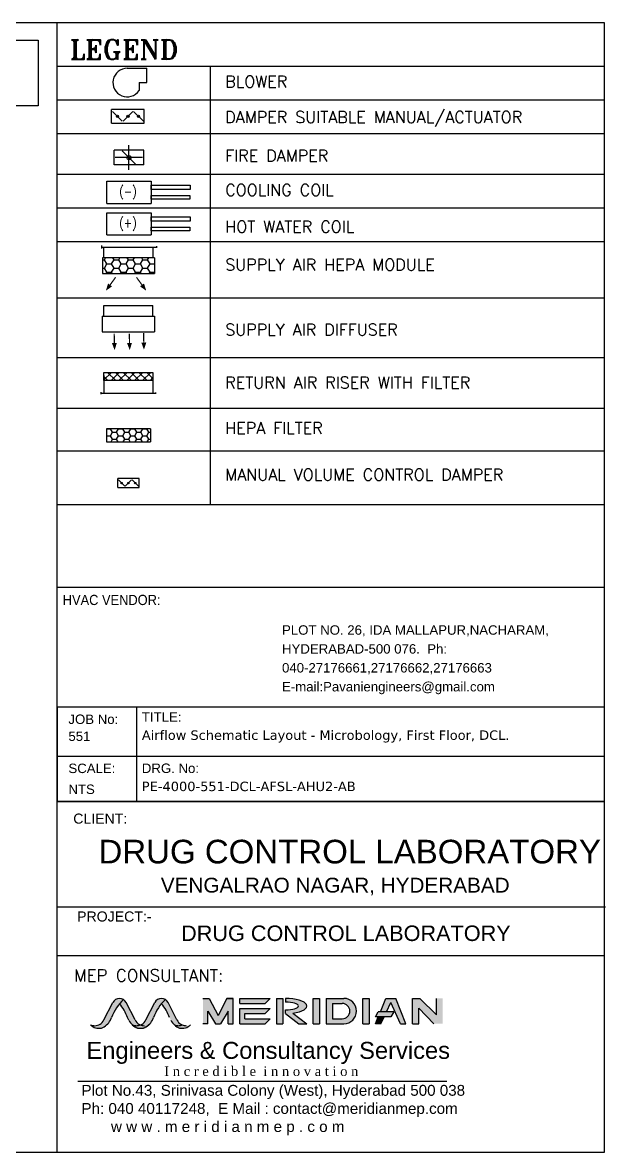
# Model space of a CAD drawing. Header units: inches. Extents: x 571878 to 593737, y 7688 to 75400.
# Drawn here: x 586295 to 593737, y 44544 to 58972 of the extents above; entities that cross this region are included whole.
import ezdxf
from ezdxf.enums import TextEntityAlignment as Align

# ---------------------------------------------------------------- set-up
doc = ezdxf.new("R2010")
doc.units = ezdxf.units.IN
doc.header["$MEASUREMENT"] = 0
doc.linetypes.add('Hidden 2mm', pattern=[3, 2, -0.9999999999999999])
for name, color, linetype in [('5u filter', 7, 'Continuous'), ('A-TEXT', 6, 'Continuous'), ('AHU-N Ducting', 30, 'Continuous'), ('AHU_DIM', 3, 'Continuous'), ('Knexir sheet', 30, 'Continuous'), ('TEXT', 2, 'Continuous'), ('TITLE BLOCK', 7, 'Continuous'), ('TITLE BOX', 4, 'Continuous')]:
    doc.layers.add(name, color=color, linetype=linetype)
doc.layers.add('FURNITURE WALL', color=8, linetype='Continuous', lineweight=5)
doc.styles.add('ARIAL', font='arial.ttf')
doc.styles.add('B', font='arial.ttf')
doc.styles.add('ETNA-A1$0$HELVETICA', font='arial.ttf')
doc.styles.add('ROMANC', font='romanc__.ttf')
doc.styles.add('ROMANS', font='romans.shx')
doc.styles.add('STYLE1', font='romant.shx')
doc.styles.add('WATSON', font='swissbo.ttf')

# ---------------------------------------------------------------- blocks, each defined once
blk = doc.blocks.new('A$C1025324F')
at = {"layer": 'TEXT', "color": 5}
for p, q in [((144.8467767398106, 288.8867226745497), (341.507638469644, 288.8867226745497)), ((341.507638469644, 143.6345461800301), (341.507638469644, 288.8867226745497)), ((264.8376970599638, 143.6345461800301), (341.507638469644, 143.6345461800301)), ((264.8376970599638, 143.6345461800301), (264.8376970599638, 61.77873504157469))]:
    blk.add_line(p, q, dxfattribs=at)
blk.add_arc((144.8467767398106, 143.6345461800301), 145.252176494573, 90, 325.6988415807567, dxfattribs=at)
blk = doc.blocks.new('FIRE DAMPER')
at = {"layer": 'TEXT', "color": 5}
for p, q in [((0, 53.39901452484264), (53.01616286448552, 53.39901452484264)), ((0, -53.399014524839), (0, 53.39901452484264)), ((26.50808143233735, -49.15200000000004), (26.50808143233735, 49.15200000000186)), ((53.01616286448552, -53.399014524839), (53.01616286448552, 53.39901452484264)), ((-17.24185037784627, 0), (70.93731105231562, 0)), ((51.08408143233829, 24.57600000000093), (1.932081432336417, -24.57599999999911)), ((0, -53.399014524839), (53.01616286448552, -53.399014524839))]:
    blk.add_line(p, q, dxfattribs=at)
blk.add_circle((26.50808143233735, 0), 7.198349625615172, dxfattribs=at)
blk = doc.blocks.new('MECS')
at = {"layer": 'AHU-N Ducting'}
for color, points in [(160, [(0.345462358091595, 0.913947654592107, -0.2553419212210911), (0.3469299695275367, 0.9180221909848569, -0.04684726477482096), (0.3558514709097834, 0.9396534548004638, -0.02665404777678198), (0.3709425379042841, 0.9684412151511879, -0.06718534236502045), (0.3986910465664553, 1.007720966242687, -0.0276410954223626), (0.4216461505328652, 1.03240116430959), (0.4251125271081264, 1.036128041808524, 0.1721363590096808), (0.3922114392929643, 1.043173327165846, 0.2473140975326021), (0.3536564142021916, 1.01594545678563), (0.2935211185886146, 0.8974699490096327, -0.01800133279279448), (0.2910557112518291, 0.8930174402103148, -0.031918261243899), (0.2859229091504858, 0.8856027206850285, -0.1070633264032058), (0.2754897990861309, 0.8749494805218774, -0.06872213656596454), (0.2590280355676668, 0.8647893688902286, -0.1100815216467812), (0.2440010256407277, 0.8600728792949894, -0.04816773781381346), (0.2304726332874907, 0.8587665844081585, -0.2553419212174624), (0.230326516268633, 0.8587664334278315, -0.1055217205861292), (0.2156404178539333, 0.8603084642822978, -0.0528738409996799), (0.2014614582010381, 0.8649268093712408, 0.05054860804396056), (0.2143328553537459, 0.8544822695261018, 0.1587901785350539), (0.2634654078109406, 0.8411103645419189, 0.0255725340472573), (0.2718248216987149, 0.8419521516896111, 0.05690113489082405), (0.2912490536865562, 0.8496472221171416, 0.07612807459236401), (0.3195264551571881, 0.8715458329174908, 0.05635508372328416), (0.3374210115983942, 0.8960280130294223)]), (150, [(0.4216461505328652, 1.03240116430959), (0.398691046566455, 1.007720966242687, -0.08871706839118837), (0.452760186799992, 0.9139476545919933), (0.4622022862240557, 0.8960280130289675, 0.09080474006813098), (0.4871791398455798, 0.8636875919039539, 0.09462166198595555), (0.513242155853959, 0.8587665844081585, 0.0976262071875266), (0.5400758078509398, 0.8640563357137125, -0.1798615287096794), (0.5038609745450913, 0.8974699490096327), (0.443725678926171, 1.01594545679643, 0.1368225701357778), (0.4253977472699264, 1.035951648165791, 0.004232813224465166)]), (160, [(0.6290921807286622, 0.9139476545919933, -0.255341921221076), (0.6305597921625576, 0.9180221909848569, -0.04684726481617943), (0.6394812935445771, 0.9396534548004638, -0.02665404768152799), (0.6545723605390776, 0.9684412151511879, -0.06718534234560226), (0.6823208692015896, 1.007720966242687, -0.02764109536567274), (0.7052759731673177, 1.03240116430959), (0.7087423497429199, 1.036128041808524, 0.1721363590409409), (0.6758412619276442, 1.043173327165846, 0.2473140974765825), (0.6372862368373262, 1.01594545678563), (0.5771509412232945, 0.8974699490096327, -0.01800133322274554), (0.5746855338869636, 0.8930174402103148, -0.03191826041983058), (0.5695527317849383, 0.8856027206850285, -0.1070633264490643), (0.5591196217209244, 0.8749494805218774, -0.06872213649300024), (0.5426578582028014, 0.8647893688902286, -0.110081521629642), (0.5276308482757486, 0.8600728792949894, -0.04816773779810114), (0.5141024559226253, 0.8587665844081585, -0.2553419212204389), (0.5139563389037676, 0.8587664334278315, -0.1055217205829201), (0.4992702404886128, 0.8603084642822978, -0.05287384108003613), (0.485091280836173, 0.8649268093712408, 0.05054860803609568), (0.4979626779881984, 0.8544822695261018, 0.1587901785338168), (0.5470952304457342, 0.8411103645419189, 0.0255725340486227), (0.5554546443330537, 0.8419521516896111, 0.05690113471568571), (0.5748788763216908, 0.8496472221171416, 0.07612807450989356), (0.6031562777923227, 0.8715458329174908, 0.05635508364209043), (0.6210508342323919, 0.8960280130294223)]), (150, [(0.7052759731673177, 1.03240116430959), (0.6823208692015896, 1.007720966242687, -0.08282162458353841), (0.7370824588148253, 0.9139773089623304), (0.7458321088591902, 0.8960280130289675, 0.09080474013752964), (0.7708089624803733, 0.8636875919039539, 0.09462166197701735), (0.7968719784890936, 0.8587665844081585, 0.09762620721911174), (0.8237056304853922, 0.8640563357137125, -0.1798615287170682), (0.7874907971795437, 0.8974699490096327), (0.7273555015609645, 1.01594545679643, 0.1368225702392432), (0.709027569900856, 1.035951648167267, 0.004232813225429039)]), (1, [(0.9966707892618842, 0.9577343455131313), (1.048184612289901, 0.8718779738003377), (1.082538771334043, 0.8718779738003377), (1.134052594361719, 0.9577343455131313), (1.134052594361719, 0.8718779738003377), (1.168395143046951, 0.8718779738003377), (1.168395143046951, 1.043590717226039), (1.125466957190838, 1.043590717226039), (1.066891197055725, 0.9277166722202992), (1.005256426433448, 1.043590717226039), (0.9623282405769942, 1.043590717226039), (0.9623282405769942, 0.8718779738003377), (0.9966707892618842, 0.8718779738003377)]), (251, [(1.211323328903404, 1.043590717226039), (1.211323328903404, 1.009248168540807), (1.383036072329105, 1.009248168540807), (1.41737862101445, 1.043590717226039)]), (251, [(1.460306806870221, 0.8718779738003377), (1.503234992727357, 0.8718779738003377), (1.503234992727357, 1.043590717226039), (1.460306806870221, 1.043590717226039)]), (251, [(1.752218470694402, 1.043590717226039), (1.709290284837607, 1.043590717226039), (1.709290284837607, 0.8718779738003377), (1.752218470694402, 0.8718779738003377)]), (251, [(2.087058320374467, 1.043590717226039), (2.044130134518355, 1.043590717226039), (2.044130134518355, 0.8718779738003377), (2.087058320374467, 0.8718779738003377)]), (251, [(2.233014152286387, 1.016396981077605), (2.299053741428679, 0.8718779738003377), (2.336041798341967, 0.8718779738003377), (2.267356700971391, 1.043590717226039), (2.198671603601042, 1.043590717226039), (2.162648417983519, 0.9535327531824578), (2.204287634853358, 0.9535327531824578)]), (251, [(2.421898170054419, 0.9768235581556155), (2.524925816109999, 0.8718779738003377), (2.585025276309011, 0.8718779738003377), (2.585025276309011, 1.043590717226039), (2.542097090452216, 1.043590717226039), (2.542097090452216, 0.9328495085093209), (2.430483807225528, 1.043590717226039), (2.378969984197965, 1.043590717226039), (2.378969984197965, 0.8718779738003377), (2.421898170054419, 0.8718779738003377)]), (251, [(1.211323328903404, 0.97490561985569), (1.211323328903404, 0.8718779738003377), (1.383036072329105, 0.8718779738003377), (1.41737862101445, 0.9062205224854551), (1.245665877588749, 0.9062205224854551), (1.245665877588749, 0.9405630711705726), (1.383036072329105, 0.9405630711705726), (1.41737862101445, 0.97490561985569)]), (251, [(2.233014152286387, 0.919190204497454), (2.253155032547511, 0.9535327531824578), (2.14715778057348, 0.9535327531824578), (2.129986506231262, 0.919190204497454)]), (251, [(2.188594420182085, 0.919190204497454), (2.148911398509313, 0.919190204497454), (2.129986506231262, 0.8718779738003377), (2.166974563144095, 0.871877973800224)]), (160, [(0.5669094598447373, 0.8587665844081585, -0.097626207229683), (0.5400758078509398, 0.8640563357138262, -0.09762620719819257), (0.513242155853959, 0.8587665844081585, -0.09462166198180577), (0.4871791398455798, 0.8636875919039539, 0.08724935658190458), (0.5205071833091779, 0.8428854289500123, 0.2544598487685645), (0.5959206349325541, 0.8649268093712408, -0.1060441435256515)]), (150, [(0.8505392824795308, 0.8587665844081585, -0.09762620721831333), (0.8237056304853922, 0.8640563357137125, -0.09762620723901277), (0.7968719784890936, 0.8587665844081585, -0.09462166196314374), (0.7708089624800323, 0.8636875919039539, 0.08724935651289985), (0.8041370059431756, 0.8428854289500123, 0.254459848768473), (0.8795504575670066, 0.8649268093712408, -0.1060441435228887)])]:
    blk.add_hatch(color=color, dxfattribs=at).paths.add_polyline_path(points)
h = blk.add_hatch(color=251, dxfattribs=at)
edge = h.paths.add_edge_path()
edge.add_ellipse((1.520406267069575, 0.9920768941982487), major_axis=(-0.1459558319118256, 0), ratio=0.3529411764705883, start_angle=110.1798157566864, end_angle=270)
edge.add_line((1.520406267069575, 1.043590717226039), (1.520406267069575, 1.017833805712144))
edge.add_ellipse((1.520406267069575, 0.9920768941982487), major_axis=(-0.08835335102875315, 0), ratio=0.2915216142222994, start_angle=90, end_angle=270, ccw=False)
edge.add_line((1.520406267069575, 0.9663199826844675), (1.520406267069575, 0.9405630711705726))
edge.add_line((1.520406267069575, 0.9405630711705726), (1.612352675501711, 0.871877973800224))
edge.add_line((1.612352675501711, 0.8718779738003377), (1.666362098981267, 0.8718779738003377))
edge.add_line((1.666362098981608, 0.8718779738003377), (1.5707562948337, 0.943725267458035))
h = blk.add_hatch(color=251, dxfattribs=at)
h.paths.add_polyline_path([(1.795146656550855, 0.8718779738003377), (1.915345576948994, 0.8718779738003377, 1.000000000016552), (1.915345576948994, 1.043590717226039), (1.795146656550855, 1.043590717226039)])
h.paths.add_polyline_path([(1.838074842406968, 1.009248168540807), (1.90498224647115, 1.009248168540807, -0.9999999999691028), (1.90498224647115, 0.9062205224854551), (1.838074842406968, 0.9062205224854551)], flags=16)
at = {"layer": 'AHU-N Ducting', "color": 160}
for p, q in [((0.2935211185886146, 0.897469949009519, -0.005981291747728499), (0.3536564142075349, 1.01594545679643, -0.005981291747728499)), ((0.5771509412232945, 0.897469949009519, -0.005981291747728499), (0.6372862368430106, 1.01594545679643, -0.005981291747728499)), ((0.3374210115983942, 0.8960280130294223, -0.005981291747728499), (0.345462358091936, 0.9139476545919933, -0.005981291747728499)), ((0.6210508342323919, 0.8960280130294223, -0.005981291747728499), (0.6290921807262748, 0.9139476545919933, -0.005981291747728499))]:
    blk.add_line(p, q, dxfattribs=at)
at = {"layer": 'AHU-N Ducting', "color": 150}
for p, q in [((0.5038609745450913, 0.897469949009519, -0.005981291747728499), (0.443725678926171, 1.01594545679643, -0.005981291747728499)), ((0.7874907971795437, 0.897469949009519, -0.005981291747728499), (0.7273555015609645, 1.01594545679643, -0.005981291747728499)), ((0.4622022862240556, 0.8960280130294223, -0.005981291747728499), (0.452760186799992, 0.9139476545919933, -0.005981291747728499))]:
    blk.add_line(p, q, dxfattribs=at)
at = {"layer": 'AHU-N Ducting', "color": 1}
for p, q in [((0.9623282405769942, 1.043590717225925, -0.005981291747728499), (1.005256426433448, 1.043590717225925, -0.005981291747728499)), ((1.005256426433448, 1.043590717225925, -0.005981291747728499), (1.066891197055725, 0.9277166722201855, -0.005981291747728499)), ((1.125466957190838, 1.043590717225925, -0.005981291747728499), (1.066891197055725, 0.9277166722201855, -0.005981291747728499)), ((1.168395143046951, 1.043590717225925, -0.005981291747728499), (1.125466957190838, 1.043590717225925, -0.005981291747728499)), ((1.127751998733743, 1.043590717225925, -0.005981291747728499), (1.162094547418292, 1.043590717225925, -0.005981291747728499)), ((1.168395143046951, 0.8718779738003377, -0.005981291747728499), (1.168395143046951, 1.043590717225925, -0.005981291747728499)), ((0.9966707892618842, 0.9577343455131313, -0.005981291747728499), (1.048184612289901, 0.8718779738003377, -0.005981291747728499)), ((0.9966707892618842, 0.8718779738003377, -0.005981291747728499), (0.9966707892618842, 0.9577343455131313, -0.005981291747728499)), ((0.9966707892618842, 0.8718779738003377, -0.005981291747728499), (0.9966707892618842, 0.9577343455131313, -0.005981291747728499)), ((1.134052594361719, 0.9577343455131313, -0.005981291747728499), (1.082538771334043, 0.8718779738003377, -0.005981291747728499)), ((1.134052594361719, 0.8718779738003377, -0.005981291747728499), (1.134052594361719, 0.9577343455131313, -0.005981291747728499)), ((1.134052594361719, 0.8718779738003377, -0.005981291747728499), (1.134052594361719, 0.9577343455131313, -0.005981291747728499)), ((0.9966707892618842, 0.8718779738003377, -0.005981291747728499), (0.9623282405769942, 0.8718779738003377, -0.005981291747728499)), ((1.048184612289901, 0.8718779738003377, -0.005981291747728499), (1.082538771334043, 0.8718779738003377, -0.005981291747728499)), ((1.134052594361719, 0.8718779738003377, -0.005981291747728499), (1.168395143046951, 0.8718779738003377, -0.005981291747728499))]:
    blk.add_line(p, q, dxfattribs=at)
at = {"layer": 'AHU-N Ducting', "color": 251}
for p, q in [((1.211323328903404, 1.043590717225925, -0.005981291747728499), (1.41737862101445, 1.043590717225925, -0.005981291747728499)), ((1.211323328903404, 1.009248168540807, -0.005981291747728499), (1.211323328903404, 1.043590717225925, -0.005981291747728499)), ((1.211323328903404, 1.009248168540807, -0.005981291747728499), (1.383036072329105, 1.009248168540807, -0.005981291747728499)), ((1.383036072329105, 1.009248168540807, -0.005981291747728499), (1.41737862101445, 1.043590717225925, -0.005981291747728499)), ((1.460306806870221, 1.043590717225925, -0.005981291747728499), (1.503234992727357, 1.043590717225925, -0.005981291747728499)), ((1.460306806870221, 1.043590717225925, -0.005981291747728499), (1.460306806870221, 0.8718779738003377, -0.005981291747728499)), ((1.503234992727357, 1.043590717225925, -0.005981291747728499), (1.503234992727357, 0.8718779738003377, -0.005981291747728499)), ((1.520406267069575, 1.043590717225925, -0.005981291747728499), (1.520406267069575, 1.017833805712144, -0.005981291747728499)), ((1.709290284837607, 1.043590717225925, -0.005981291747728499), (1.752218470694402, 1.043590717225925, -0.005981291747728499)), ((1.709290284837607, 0.8718779738003377, -0.005981291747728499), (1.709290284837607, 1.043590717225925, -0.005981291747728499)), ((1.752218470694402, 1.043590717225925, -0.005981291747728499), (1.752218470694402, 0.8718779738003377, -0.005981291747728499)), ((1.795146656550855, 1.043590717225925, -0.005981291747728499), (1.915345576948994, 1.043590717225925, -0.005981291747728499)), ((1.795146656550855, 1.043590717225925, -0.005981291747728499), (1.795146656550855, 0.8718779738003377, -0.005981291747728499)), ((1.838074842406968, 1.009248168540807, -0.005981291747728499), (1.90498224647115, 1.009248168540807, -0.005981291747728499)), ((1.838074842406968, 1.009248168540807, -0.005981291747728499), (1.838074842406968, 0.9062205224854551, -0.005981291747728499)), ((2.044130134518355, 1.043590717225925, -0.005981291747728499), (2.087058320374467, 1.043590717225925, -0.005981291747728499)), ((2.044130134518355, 0.8718779738003377, -0.005981291747728499), (2.044130134518355, 1.043590717225925, -0.005981291747728499)), ((2.087058320374467, 1.043590717225925, -0.005981291747728499), (2.087058320374467, 0.8718779738003377, -0.005981291747728499)), ((2.162648417983519, 0.9535327531824578, -0.005981291747728499), (2.198671603601042, 1.043590717225925, -0.005981291747728499)), ((2.198671603601042, 1.043590717225925, -0.005981291747728499), (2.267356700971391, 1.043590717225925, -0.005981291747728499)), ((2.204287634853358, 0.9535327531824578, -0.005981291747728499), (2.233014152286387, 1.016396981077492, -0.005981291747728499)), ((2.299053741428679, 0.8718779738003377, -0.005981291747728499), (2.233014152286387, 1.016396981077492, -0.005981291747728499)), ((2.336041798341967, 0.8718779738003377, -0.005981291747728499), (2.267356700971391, 1.043590717225925, -0.005981291747728499)), ((2.378969984197965, 1.043590717225925, -0.005981291747728499), (2.430483807225528, 1.043590717225925, -0.005981291747728499)), ((2.378969984197965, 0.8718779738003377, -0.005981291747728499), (2.378969984197965, 1.043590717225925, -0.005981291747728499)), ((2.430483807225528, 1.043590717225925, -0.005981291747728499), (2.542097090452216, 0.9328495085092072, -0.005981291747728499)), ((2.542097090452216, 0.9328495085092072, -0.005981291747728499), (2.542097090452216, 1.043590717225925, -0.005981291747728499)), ((1.211323328903404, 0.97490561985569, -0.005981291747728499), (1.41737862101445, 0.97490561985569, -0.005981291747728499)), ((1.211323328903404, 0.8718779738003377, -0.005981291747728499), (1.211323328903404, 0.97490561985569, -0.005981291747728499)), ((1.245665877588749, 0.9405630711705726, -0.005981291747728499), (1.383036072329105, 0.9405630711705726, -0.005981291747728499)), ((1.245665877588749, 0.9062205224854551, -0.005981291747728499), (1.245665877588749, 0.9405630711705726, -0.005981291747728499)), ((1.383036072329105, 0.9405630711705726, -0.005981291747728499), (1.41737862101445, 0.97490561985569, -0.005981291747728499)), ((1.520406267069575, 0.9405630711705726, -0.005981291747728499), (1.520406267069575, 0.9663199826844675, -0.005981291747728499)), ((1.520406267069575, 0.9405630711705726, -0.005981291747728499), (1.612352675501711, 0.8718779738003377, -0.005981291747728499)), ((1.5707562948337, 0.9437252674579213, -0.005981291747728499), (1.666362098981608, 0.8718779738003377, -0.005981291747728499)), ((2.129986506231262, 0.9191902044973403, -0.005981291747728499), (2.14715778057348, 0.9535327531824578, -0.005981291747728499)), ((2.233014152286387, 0.9191902044973403, -0.005981291747728499), (2.129986506231262, 0.9191902044973403, -0.005981291747728499)), ((2.129986506231262, 0.8718779738003377, -0.005981291747728499), (2.148911398509313, 0.9191902044973403, -0.005981291747728499)), ((2.253155032547511, 0.9535327531824578, -0.005981291747728499), (2.14715778057348, 0.9535327531824578, -0.005981291747728499)), ((2.166974563144095, 0.8718779738003377, -0.005981291747728499), (2.188594420182085, 0.9191902044973403, -0.005981291747728499)), ((2.253155032547511, 0.9535327531824578, -0.005981291747728499), (2.233014152286387, 0.9191902044973403, -0.005981291747728499)), ((2.524925816109999, 0.8718779738003377, -0.005981291747728499), (2.421898170054419, 0.9768235581556155, -0.005981291747728499)), ((2.421898170054419, 0.8718779738003377, -0.005981291747728499), (2.421898170054419, 0.9768235581556155, -0.005981291747728499)), ((1.211323328903404, 0.8718779738003377, -0.005981291747728499), (1.383036072329105, 0.8718779738003377, -0.005981291747728499)), ((1.245665877588749, 0.9062205224854551, -0.005981291747728499), (1.41737862101445, 0.9062205224854551, -0.005981291747728499)), ((1.383036072329105, 0.8718779738003377, -0.005981291747728499), (1.41737862101445, 0.9062205224854551, -0.005981291747728499)), ((1.460306806870221, 0.8718779738003377, -0.005981291747728499), (1.503234992727357, 0.8718779738003377, -0.005981291747728499)), ((1.612352675501711, 0.8718779738003377, -0.005981291747728499), (1.666362098981608, 0.8718779738003377, -0.005981291747728499)), ((1.709290284837607, 0.8718779738003377, -0.005981291747728499), (1.752218470694402, 0.8718779738003377, -0.005981291747728499)), ((1.795146656550855, 0.8718779738003377, -0.005981291747728499), (1.915345576948994, 0.8718779738003377, -0.005981291747728499)), ((1.838074842406968, 0.9062205224854551, -0.005981291747728499), (1.90498224647115, 0.9062205224854551, -0.005981291747728499)), ((2.044130134518355, 0.8718779738003377, -0.005981291747728499), (2.087058320374467, 0.8718779738003377, -0.005981291747728499)), ((2.166974563144095, 0.8718779738003377, -0.005981291747728499), (2.129986506231262, 0.8718779738003377, -0.005981291747728499)), ((2.299053741428679, 0.8718779738003377, -0.005981291747728499), (2.336041798341967, 0.8718779738003377, -0.005981291747728499)), ((2.378969984197965, 0.8718779738003377, -0.005981291747728499), (2.421898170054419, 0.8718779738003377, -0.005981291747728499))]:
    blk.add_line(p, q, dxfattribs=at)
at = {"layer": 'AHU-N Ducting', "color": 251, "ltscale": 0.85}
blk.add_line((0.1165964656020151, 0.4833313661174543, -0.006142948281450891), (2.611860146540153, 0.4833313661174543, -0.006142948281450891), dxfattribs=at)
at = {"layer": 'AHU-N Ducting', "color": 160}
for centre, radius, start, end in [((0.633218202999501, 0.8126021605395408, -0.005981291747728499), 0.3050808670553863, 132.9373247437187, 160.5981108453346), ((0.398691046566455, 0.993086969159549, -0.005981291747728499), 0.05050374806637566, 90, 153.0887549731677), ((0.398691046566455, 0.993086969159549, -0.005981291747728499), 0.05050374806637566, 26.91124502665897, 90), ((0.9168480256339535, 0.8126021605395408, -0.005981291747728499), 0.3050808670553863, 132.9373247436885, 160.5981108453417), ((0.6823208692015896, 0.993086969159549, -0.005981291747728499), 0.05050374806637566, 90, 153.0887549740912), ((0.6823208692015896, 0.993086969159549, -0.005981291747728499), 0.05050374806637566, 26.91124502677396, 90), ((0.2594210895556444, 0.9232003957970392, -0.005981291747728499), 0.0821895963101163, 225.1547600332335, 282.2607170516237), ((0.230326516268633, 0.9294716807206669, -0.005981291747728499), 0.07070524729292592, 245.9053689520779, 270.1184055559716), ((0.2304726332863538, 0.9294718317009938, -0.005981291747728499), 0.07070524729292592, 270, 333.0887549734891), ((0.2338908136322289, 0.9529196304339393, -0.005981291747728499), 0.1181319517389973, 291.3377566141106, 331.210451532663), ((0.5629949087342538, 0.9480560785989383, -0.005981291747728499), 0.1134287104721068, 207.3022954123795, 248.001861773669), ((0.5430509121903242, 0.9232003957970392, -0.005981291747728499), 0.0821895963101163, 225.1547600329531, 282.2607170509705), ((0.5139563389037676, 0.9294716807206669, -0.005981291747728499), 0.07070524729292592, 245.9053689516663, 270.1184055552346), ((0.5141024559208063, 0.9294718317009938, -0.005981291747728499), 0.07070524729292592, 270, 333.0887549734891), ((0.5379610035787437, 0.9232003957970392, -0.005981291747728499), 0.0821895963101163, 257.8079966377896, 314.8452399662061), ((0.5667633428298586, 0.9294716807206669, -0.005981291747728499), 0.07070524729292592, 245.9053689520779, 270.1184055559716), ((0.5175206362670224, 0.9529196304339393, -0.005981291747728499), 0.1181319517389973, 291.3377566141106, 331.2104515326365)]:
    blk.add_arc(centre, radius, start, end, dxfattribs=at)
at = {"layer": 'AHU-N Ducting', "color": 150}
for centre, radius, start, end in [((0.1635572143097761, 0.8096695508158973, -0.005981291747728499), 0.3074284993693646, 19.82781570482791, 40.10717689340407), ((0.4286273219703389, 0.7966558661214549, -0.005981291747728499), 0.3300134730521057, 20.82439840783159, 39.75939779118104), ((0.5130960388361245, 0.9294716807206669, -0.005981291747728499), 0.07070524729292592, 248.4970917656522, 270.1184055559716), ((0.5669094598476931, 0.9294718317009938, -0.005981291747728499), 0.07070524729292592, 206.9112450267168, 270), ((0.5669094598476931, 0.9294718317009938, -0.005981291747728499), 0.07070524729292592, 206.9112450267168, 270), ((0.513242155853959, 0.9294718317009938, -0.005981291747728499), 0.07070524729292592, 270, 292.3036001438938), ((0.8466247313685926, 0.9480560785989383, -0.005981291747728499), 0.1134287104721068, 207.3022954123795, 248.001861773669), ((0.7967258614712591, 0.9294716807206669, -0.005981291747728499), 0.07070524729292592, 248.4970917649847, 270.1184055553267), ((0.850539282482373, 0.9294718317009938, -0.005981291747728499), 0.07070524729292592, 206.9112450265108, 270), ((0.850539282482373, 0.9294718317009938, -0.005981291747728499), 0.07070524729292592, 206.9112450265108, 270), ((0.7968719784879568, 0.9294718317009938, -0.005981291747728499), 0.07070524729292592, 270, 292.3036001446805), ((0.8215908262128551, 0.9232003957970392, -0.005981291747728499), 0.0821895963101163, 257.739282949107, 314.8452399670468), ((0.8503931654646522, 0.9294716807206669, -0.005981291747728499), 0.07070524729292592, 245.9053689520779, 270.1184055558795)]:
    blk.add_arc(centre, radius, start, end, dxfattribs=at)
at = {"layer": 'AHU-N Ducting', "color": 251}
for centre, radius in [((1.90498224647115, 0.9577343455131313, -0.005981291747728499), 0.05151382302770316), ((1.915345576948994, 0.9577343455131313, -0.005981291747728499), 0.08585637171283861)]:
    blk.add_arc(centre, radius, 270, 90, dxfattribs=at)
for major_axis, ratio, start_param in [((-0.1459558319118256, 0), 0.3529411764705883, 1.923000554194905), ((-0.08835335102875315, 0), 0.2915216142222994, 1.570796326794897)]:
    blk.add_ellipse((1.520406267069575, 0.9920768941982487, -0.005981291747728499), major_axis=major_axis, ratio=ratio, start_param=start_param, end_param=4.71238898038469, dxfattribs=at)
at = {"layer": 'AHU-N Ducting', "color": 251, "attachment_point": 1, "style": 'ARIAL'}
for s, insert, char_height, width in [('{\\C1;Engineers & Consultancy Services \\P}', (0.1749155116136762, 0.7493232539108021, -0.01458950216844587), 0.11475, 24.25437425909253), ('{\\C252;Plot No.43, Srinivasa Colony (West), Hyderabad 500 038\\PPh: 040 40117248,  E Mail : contact@meridianmep.com\\P       w w w . m e r i d i a n m e p . c o m \\P}', (0.14136276644183, 0.4583226879356062, -0.006142948281450891), 0.07344, 2.63264250269352)]:
    blk.add_mtext(s, dxfattribs=dict(at, insert=insert, char_height=char_height, width=width))
at = {"layer": 'AHU-N Ducting', "color": 251, "ltscale": 0.85, "insert": (1.357806856626894, 0.5507002547054753, -0.005528653453305802), "char_height": 0.0651762882177883, "attachment_point": 5, "line_spacing_factor": 0.6, "style": 'ARIAL'}
blk.add_mtext('{\\FBatang|c0;\\C5;I n c r e d i b l e  i n n o v a t i o n\\P}', dxfattribs=at)
at = {"layer": 'TEXT', "color": 7, "linetype": 'Continuous', "style": 'ROMANS'}
blk.add_text('MEP CONSULTANT:', height=0.08232005004302309, dxfattribs=at).set_placement((0.0915894716308685, 1.157683745983263, 0.08685369350179188))
blk = doc.blocks.new('G$CD6BBFA89')
at = {"layer": 'FURNITURE WALL', "linetype": 'Hidden 2mm', "xscale": 4662.089811597596, "yscale": 4662.089811597596, "zscale": 4662.089811597596}
blk.add_blockref('MECS', (-500.0999552248977, -545.8787550327834), dxfattribs=at)

msp = doc.modelspace()

# ---------------------------------------------------------------- hatches: boundary and pattern name
at = {"lineweight": -2}
h = msp.add_hatch(dxfattribs=at)
h.set_pattern_fill('HONEY', color=3, scale=490.0552696448643, style=0)
h.set_pattern_definition([(0, (520294.6398058876, 26076.60996435843), (91.88536305841207, 53.05003886453764), [61.25690870560806, -122.5138174112161]), (119.9999999999999, (520294.6398058876, 26076.60996435843), (-91.88536285764744, 53.05003921227217), [61.25690870560685, -122.5138174112136]), (59.99999999999999, (520294.6398058876, 26076.60996435843), (2.007646387e-07, 106.1000780768097), [-122.513817411216, 61.25690870560801])])
h.paths.add_polyline_path([(587313.5784454097, 55968.53414271637), (587313.5784454097, 55767.09360770408), (587646.9979283531, 55767.09360770408), (587980.4174112972, 55767.09360770408), (587980.4174112972, 55968.53414271637), (587646.9979283531, 55968.53414271637)])
h = msp.add_hatch(dxfattribs=at)
h.set_pattern_fill('ANSI37', color=1, scale=567.0639548747713, angle=90, style=0)
h.set_pattern_definition([(135, (609558.5675791063, -131873.6055901182), (-50.12184598230164, -50.12184598230167), []), (225, (609558.5675791063, -131873.6055901182), (50.12184598230164, -50.12184598230167), [])])
h.paths.add_polyline_path([(587960.3708775297, 54399.99080106102), (587960.3708775297, 54504.4613430309), (587333.6249791771, 54504.4613430309), (587333.6249791771, 54399.99080106102)])
h = msp.add_hatch(dxfattribs=at)
h.set_pattern_fill('HONEY', color=3, scale=411.5303992800002, style=0)
h.set_pattern_definition([(0, (433352.1261412548, 141457.9574592751), (77.16194986500004, 44.54947233107774), [51.44129991000003, -102.8825998200001]), (120, (433352.1261412548, 141457.9574592751), (-77.16194969640527, 44.54947262309241), [51.44129990999985, -102.8825998199997]), (59.99999999999999, (433352.1261412548, 141457.9574592751), (1.685947623902358e-07, 89.09894495417015), [-102.8825998200001, 51.44129991000003])])
h.paths.add_polyline_path([(587926.7652667378, 53616.3527540861), (587926.7652667378, 53785.51510972167), (587366.7784185482, 53785.51510972167), (587366.7784185482, 53616.3527540861)])
h.paths.add_polyline_path([(587562.1261412548, 53628.95745927516), (587562.1261412548, 53770.45745927516)], flags=16)
h.paths.add_polyline_path([(587555.5759574145, 53651.55861652769), (587555.5759574145, 53651.55861652769), (587557.8684013394, 53746.4677195695), (587555.5759574145, 53746.4677195695)], flags=24)

# ---------------------------------------------------------------- linework, layer by layer
at = {"color": 7, "lineweight": -2}
for p, q in [((586735.9116180786, 44543.74715555488), (586735.706496753, 58971.8349303732)), ((586735.706496753, 58971.8349303732), (593718.3683424486, 58971.8349303732)), ((586735.7105332885, 58413.88215849244), (593718.3683424486, 58413.88215849244)), ((586735.7105332885, 58413.88074239211), (593718.3683424486, 58413.88074239211)), ((586735.7141574677, 58413.88074239211), (593718.3683424486, 58413.88074239211)), ((586735.7194199514, 57983.82975693281), (593718.3683424486, 57983.82975693281)), ((586735.7246824352, 57553.7787714734), (593718.3736049325, 57553.7787714734)), ((586735.7299449189, 57553.7787714734), (593718.3788674161, 57553.7787714734)), ((586735.7352074026, 57036.74058618445), (593718.3841298999, 57036.74058618445)), ((586735.7404698865, 56606.68960072503), (593718.3893923836, 56606.68960072503)), ((587370.0546302602, 56661.97708994946), (587937.1185851359, 56661.97708994946)), ((586735.7457323701, 56176.63861526562), (593718.3946548675, 56176.63861526562)), ((586735.752059306, 56176.63861526562), (593718.4009818032, 56176.63861526562)), ((587370.0546302602, 56259.55037137856), (587937.1185851359, 56259.55037137856)), ((586735.7404698865, 55455.2436388622), (593718.3893923836, 55455.2436388622)), ((586735.7783717248, 54695.5847317388), (593718.4272942219, 54695.5847317388)), ((586735.7836342084, 54048.21657677156), (593718.4325567057, 54048.21657677156)), ((586735.8008228911, 53503.11631008978), (593718.4497453882, 53503.11631008978))]:
    msp.add_line(p, q, dxfattribs=at)
for p, q in [((588696.4173496425, 52819.54047356937), (588696.4173496426, 58413.88215849244)), ((586735.8215498886, 49026.23777697665), (593720.4375707303, 49026.23777697665)), ((586735.8390242235, 47678.96102261958), (593736.9831102822, 47678.96102261958))]:
    msp.add_line(p, q)
at = {"lineweight": -2}
for p, q in [((587370.0546302602, 56661.97708994946), (587370.0546302602, 56945.50906738722)), ((587370.0546302602, 56945.50906738722), (587937.1185851359, 56945.50906738722)), ((587937.1185851359, 56945.50906738722), (587937.1185851359, 56661.97708994946)), ((587370.0546302602, 56259.55037137856), (587370.0546302602, 56543.08234881632)), ((587370.0546302602, 56543.08234881632), (587937.1185851359, 56543.08234881632)), ((587937.1185851359, 56543.08234881632), (587937.1185851359, 56259.55037137856))]:
    msp.add_line(p, q, dxfattribs=at)
at = {"color": 3, "lineweight": -2}
for p, q in [((587303.7545115233, 56123.85697274875), (587303.7545115233, 56087.87928072088)), ((587303.7545115233, 56104.25568781995), (588003.418703873, 56104.25568781995)), ((587334.2342594648, 55968.53414271637), (587334.2342594648, 56104.25568781995)), ((587960.5279863967, 55968.53414271637), (587960.5279863967, 56104.25568781995)), ((588003.418703873, 56115.16394121932), (588003.418703873, 56093.34743442036)), ((587313.5784454097, 55968.53414271637), (587313.5784454097, 55767.093607704)), ((587980.4174112972, 55968.53414271637), (587313.5784454097, 55968.53414271637)), ((587980.4174112972, 55968.53414271637), (587980.4174112972, 55767.093607704)), ((587313.5784454097, 55767.093607704), (587980.4174112972, 55767.093607704)), ((587333.8510648875, 55223.73459434333), (587333.8510648875, 55359.45613944695)), ((587333.8510648875, 55359.45613944695), (587960.1447918195, 55359.45613944695)), ((587960.1447918195, 55223.73459434333), (587960.1447918195, 55359.45613944695)), ((587313.1952508326, 55223.73459434333), (587313.1952508326, 55022.29405933093)), ((587313.1952508326, 55223.73459434333), (587980.0342167199, 55223.73459434333)), ((587980.0342167199, 55223.73459434333), (587980.0342167199, 55022.29405933093)), ((587313.1952508326, 55022.29405933093), (587980.0342167199, 55022.29405933093)), ((587366.7784185482, 53785.51510972167), (587366.7784185482, 53616.35275408607)), ((587926.7652667378, 53785.51510972167), (587366.7784185482, 53785.51510972167)), ((587926.7652667378, 53785.51510972167), (587926.7652667378, 53616.35275408607)), ((587366.7784185482, 53616.35275408607), (587926.7652667378, 53616.35275408607))]:
    msp.add_line(p, q, dxfattribs=at)
at = {"color": 1, "lineweight": -2}
for p, q in [((587333.6249791771, 54463.89653968216), (587333.6249791771, 54399.99080106102)), ((587333.6249791771, 54463.89653968216), (587333.6249791771, 54239.45622276572)), ((587959.9187061087, 54463.89653968216), (587959.9187061087, 54239.45622276572)), ((587296.7266627668, 54228.54796936583), (587296.7266627668, 54250.36447616572)), ((587296.7266627668, 54239.45622276572), (587996.8170225191, 54239.45622276572)), ((587996.8170225191, 54232.53034759114), (587996.8170225191, 54246.3820979403))]:
    msp.add_line(p, q, dxfattribs=at)
at = {"color": 7, "lineweight": 0}
msp.add_line((593720.4349865351, 49026.23514766559), (586735.8215499566, 49026.23514766557), dxfattribs=at)
at = {"color": 7, "ltscale": 4}
msp.add_line((586735.8517776208, 47056.51785568852), (593720.4349864671, 47056.51785568852), dxfattribs=at)
at = {"color": 7, "lineweight": -2}
msp.add_lwpolyline([(593720.4349864671, 44543.74715555488), (571878.078188318, 44543.74715555488), (571878.078188318, 58971.8349303732), (593720.4349864671, 58971.8349303732)], close=True, dxfattribs=at)
at = {"color": 3, "lineweight": -2}
for points, const_width in [([(587412.0484533247, 55621.52329397753), (587483.0166311153, 55719.17033093933)], 15.1217054633517), ([(587820.1520586014, 55621.52329397753), (587749.1838808107, 55719.17033093933)], 15.1217054633517), ([(587467.7155076216, 54880.39832582975), (587464.8188484381, 55001.07572823759)], 15.12170546335169), ([(587660.631327923, 54880.39832582975), (587657.7346687394, 55001.07572823759)], 15.12170546335169), ([(587842.9428179058, 54886.03608710143), (587840.0461587223, 55006.71348950923)], 15.12170546335169)]:
    msp.add_lwpolyline(points, dxfattribs=dict(at, const_width=const_width))
at = {"color": 1, "lineweight": -2}
msp.add_lwpolyline([(587333.6249791771, 54399.99080106102), (587333.6249791771, 54504.4613430309), (587960.3708775298, 54504.4613430309), (587960.3708775298, 54399.99080106102)], close=True, dxfattribs=at)
at = {"color": 3, "lineweight": -2}
for points in [[(587386.5644544075, 55640.0446236788), (587437.5324522412, 55603.00196427583), (587358.5491760445, 55547.91219011838)], [(587845.6360575185, 55640.0446236788), (587794.6680596852, 55603.00196427583), (587873.6513358817, 55547.91219011838)], [(587499.2099890511, 54881.1542981747), (587436.2210261921, 54879.64235348483), (587469.8991507367, 54789.42580809192)], [(587692.1258093524, 54881.1542981747), (587629.1368464935, 54879.64235348483), (587662.8149710381, 54789.42580809192)], [(587874.4372993354, 54886.79205944635), (587811.4483364763, 54885.2801147565), (587845.1264610209, 54795.0635693636)]]:
    msp.add_solid(points, dxfattribs=at)
at = {"layer": '5u filter', "color": 4, "linetype": 'Continuous', "ltscale": 0.5}
for p, q in [((587849.2580310393, 57862.35287934153), (587432.0140566558, 57862.35287934153)), ((587432.0140566558, 57687.20838916839), (587432.0140566558, 57862.35287934153)), ((587849.2580310393, 57687.20838916839), (587849.2580310393, 57862.35287934153)), ((587568.0440018745, 57712.85770591033), (587444.1981451863, 57836.70356259872)), ((587702.5589721915, 57836.70356259872), (587578.7131155031, 57712.85770591033)), ((587713.2280858208, 57836.70356259872), (587837.073942509, 57712.85770591033)), ((587432.0140566558, 57687.20838916839), (587849.2580310393, 57687.20838916839))]:
    msp.add_line(p, q, dxfattribs=at)
at = {"layer": '5u filter', "color": 6, "linetype": 'Continuous', "ltscale": 0.5}
for p, q in [((587782.4781515354, 53147.93709212412), (587511.0655337506, 53147.93709212412)), ((587511.0655337506, 53034.00752696102), (587511.0655337506, 53147.93709212412)), ((587599.551517481, 53050.6921254901), (587518.9911493771, 53131.25249359435)), ((587687.0520266949, 53131.25249359435), (587606.4916585907, 53050.6921254901)), ((587646.7718426429, 53082.14601196184), (587646.7718426429, 53099.79860712263)), ((587693.9921678049, 53131.25249359435), (587774.5525359092, 53050.6921254901)), ((587782.4781515354, 53034.00752696102), (587782.4781515354, 53147.93709212412)), ((587511.0655337506, 53034.00752696102), (587782.4781515354, 53034.00752696102))]:
    msp.add_line(p, q, dxfattribs=at)
at = {"layer": '5u filter', "color": 4, "linetype": 'Continuous', "ltscale": 0.5}
for centre in [(587506.1210735304, 57774.78063425458), (587640.6360438473, 57774.78063425458), (587775.1510141648, 57774.78063425458)]:
    msp.add_circle(centre, 13.56871140183341, dxfattribs=at)
at = {"layer": '5u filter', "color": 6, "linetype": 'Continuous', "ltscale": 0.5}
for centre in [(587559.271333429, 53090.97230954222), (587646.7718426429, 53090.97230954222), (587734.272351857, 53090.97230954222)]:
    msp.add_circle(centre, 8.826297580397778, dxfattribs=at)
at = {"layer": 'AHU_DIM', "color": 7, "lineweight": -2}
for p, q in [((586735.8008228911, 53503.11631008978), (593718.3147601552, 53503.11631008978)), ((586735.8008228911, 52819.54047356937), (593718.3147601552, 52819.54047356937))]:
    msp.add_line(p, q, dxfattribs=at)
at = {"layer": 'TEXT', "color": 3, "lineweight": -2, "ltscale": 0.5}
for points in [[(587937.1185851359, 56894.13123759981), (588433.2458111383, 56894.13123759981), (588433.2458111383, 56839.10993438169), (587937.1185851359, 56839.10993438169)], [(587937.1185851359, 56763.04037517942), (588431.9156934359, 56763.04037517942), (588431.9156934359, 56716.00765878875), (587937.1185851359, 56716.00765878875)], [(587937.1185851359, 56491.70451902891), (588433.2458111383, 56491.70451902891), (588433.2458111383, 56436.68321581079), (587937.1185851359, 56436.68321581079)], [(587937.1185851359, 56360.61365660852), (588431.9156934359, 56360.61365660852), (588431.9156934359, 56313.58094021784), (587937.1185851359, 56313.58094021784)]]:
    msp.add_lwpolyline(points, close=True, dxfattribs=at)
at = {"layer": 'TITLE BLOCK', "color": 7, "extrusion": (0.001916517756436474, -3.979552025345387e-16, 0.9999981634781582)}
for p, q in [((586740.1168283488, 51762.97989836938), (593720.4594378022, 51762.97989836939, -11.9433248830983)), ((586735.8215498886, 50232.2812393553), (586735.8215498886, 49026.24478082788)), ((586735.8215498886, 50232.27649374101, 0.00823199256313162), (593720.4349864671, 50232.27649374102, -11.94327802160409)), ((587748.8855801128, 50232.27649374101, -1.941558768059044), (587748.8855801128, 49026.24003521359, -1.941558768059406)), ((586735.8215498886, 49605.13753530649), (593720.4349864671, 49605.13753530651, -11.94327802160436))]:
    msp.add_line(p, q, dxfattribs=at)
at = {"layer": 'TITLE BLOCK', "color": 7}
msp.add_lwpolyline([(586735.8215498886, 51762.97989836938), (593720.4349864671, 51762.97989836939), (593720.4349864671, 49026.23514766559), (586735.8215498886, 49026.23514766557)], close=True, dxfattribs=at)
at = {"layer": 'TITLE BOX'}
msp.add_lwpolyline([(585192.4156042138, 58746.45987334951), (586494.1272007814, 58746.45987334951), (586494.1272007814, 57908.44811590258), (585192.4156042138, 57908.44811590258)], close=True, dxfattribs=at)

# ---------------------------------------------------------------- block references
at = {"lineweight": -2, "xscale": 1.260142121998433, "yscale": 1.260142121998433, "zscale": 1.260142121998433}
msp.add_blockref('A$C1025324F', (587449.2592758249, 58025.65240989438), dxfattribs=at)
at = {"color": 7, "lineweight": -2, "xscale": 3.556401099706309, "yscale": 3.556401099706309, "zscale": 3.556401099706309, "rotation": 90}
msp.add_blockref('FIRE DAMPER', (587653.5866076981, 57153.2882709182), dxfattribs=at)
at = {"layer": 'TITLE BOX', "xscale": 0.405, "yscale": 0.405, "zscale": 0.405}
msp.add_blockref('G$CD6BBFA89', (586982.4648929014, 44761.28113755171), dxfattribs=at)

# ---------------------------------------------------------------- texts
at = {"color": 0, "lineweight": -2, "style": 'STYLE1'}
for s, height, p in [('LEGEND', 250, (586900.2137775468, 58502.97801105487)), ('BLOWER', 148.9638145060131, (588883.9697276405, 58144.3310719396)), ('DAMPER SUITABLE MANUAL/ACTUATOR', 148.9638145060131, (588883.9697276405, 57690.43727325001)), ('FIRE DAMPER', 148.9638145060131, (588883.9697276405, 57198.65397093473)), ('COOLING COIL', 148.9638145060131, (588883.9697276405, 56759.70724991611)), ('HOT WATER COIL', 148.9638145060131, (588883.9697276405, 56289.34229117651)), ('SUPPLY AIR HEPA MODULE', 148.9638145060131, (588883.9697276405, 55806.70381673043)), ('SUPPLY AIR DIFFUSER', 148.9638145060131, (588883.9697276405, 54975.5370671577)), ('RETURN AIR RISER WITH FILTER', 148.9638145060131, (588883.9697276405, 54300.88438740968)), ('HEPA FILTER', 148.9638145060131, (588883.9697276405, 53718.1964921707)), ('MANUAL VOLUME CONTROL DAMPER', 148.9638145060131, (588883.9697276405, 53124.13212707634))]:
    msp.add_text(s, height=height, dxfattribs=at).set_placement(p)
at = {"lineweight": -2, "style": 'ROMANC', "width": 0.8}
for s, p in [('(-)', (587640.661041049, 56807.57055473661)), ('(+)', (587640.661041049, 56405.14383616571))]:
    msp.add_text(s, height=120.9736437068136, dxfattribs=at).set_placement(p, align=Align.MIDDLE)
at = {"layer": 'A-TEXT', "color": 7, "lineweight": 25, "ltscale": 100, "style": 'B'}
msp.add_text('CLIENT:', height=128.8518993673212, dxfattribs=at).set_placement((586942.2943149519, 48703.4303464741), align=Align.BOTTOM_LEFT)
at = {"layer": 'A-TEXT', "color": 7, "lineweight": 25, "ltscale": 100, "attachment_point": 2, "style": 'B'}
for s, insert, char_height, width in [('PROJECT:- ', (587466.4954189869, 47621.05163418804), 128.8518993673212, 4038.664523001461), ('DRUG CONTROL LABORATORY', (590423.3318693638, 47441.39411162752), 197.9165174282053, 5176.835915577918)]:
    msp.add_mtext(s, dxfattribs=dict(at, insert=insert, char_height=char_height, width=width))
at = {"layer": 'Knexir sheet', "color": 1, "insert": (587264.4260783745, 48536.06763331701), "char_height": 301.705466825825, "width": 6767.604745325179, "attachment_point": 1, "style": 'WATSON'}
msp.add_mtext('{\\fArial|b0|i0|c0|p34;\\C7;DRUG CONTROL LABORATORY\\P}', dxfattribs=at)
at = {"layer": 'Knexir sheet', "color": 7, "insert": (588060.0912443082, 48051.33966067895), "char_height": 189.3960755857669, "width": 7683.54556938759, "attachment_point": 1, "style": 'ARIAL'}
msp.add_mtext('VENGALRAO NAGAR, HYDERABAD', dxfattribs=at)
at = {"layer": 'TITLE BLOCK', "color": 7, "extrusion": (0.001916517756436474, -3.979552025345387e-16, 0.9999981634781582), "style": 'ETNA-A1$0$HELVETICA', "width": 0.9}
msp.add_text('HVAC VENDOR:', height=130.4147718017627, dxfattribs=at).set_placement((586807.130582786, 51598.92452144242, 1124.497852315139), align=Align.MIDDLE_LEFT)
at = {"layer": 'TITLE BLOCK', "color": 7, "extrusion": (0.001916517756436474, -3.979552025345387e-16, 0.9999981634781582), "char_height": 120.6036458527632, "attachment_point": 1, "text_direction": (0.9999981634781582, 3.256303415261912e-30, -0.0019165177564364735), "style": 'ARIAL'}
for s, insert, width, line_spacing_factor in [('PLOT NO. 26, IDA MALLAPUR,NACHARAM, HYDERABAD-500 076.  Ph: 040-27176661,27176662,27176663 E-mail:Pavaniengineers@gmail.com', (589608.0373808212, 51275.29466007062, -2.714598993294614), 3898.81436130505, 1.199999999999555), ('JOB No: 551', (586880.5456591395, 50135.77971965661, -0.2773668345723326), 727.2399844921845, 1.0800000000007), ('SCALE: NTS', (586880.5456591395, 49508.64076122208, -0.2773668345721052), 606.0333204101538, 1.328764658649954)]:
    msp.add_mtext(s, dxfattribs=dict(at, insert=insert, width=width, line_spacing_factor=line_spacing_factor))
at = {"layer": 'TITLE BLOCK', "color": 7, "extrusion": (0.001916517756436474, -3.979552025345387e-16, 0.9999981634781582), "char_height": 120.6036458527632, "attachment_point": 1, "style": 'ARIAL'}
for s, insert, width, text_direction in [('TITLE:', (587817.9321582629, 50162.96759871428, -2.218925602570787), 565.6310990495548, (0.9999981634781582, 3.2562660534727176e-30, -0.0019165177564364735)), ('DRG. No:', (587817.9321582629, 49509.81295012888, -2.218925602571014), 767.6422058529005, (0.9999981634781582, 3.256303415261912e-30, -0.0019165177564364735))]:
    msp.add_mtext(s, dxfattribs=dict(at, insert=insert, width=width, text_direction=text_direction))
at = {"layer": 'TITLE BLOCK', "color": 7, "extrusion": (0.001916517756436474, -3.979552025345387e-16, 0.9999981634781582), "char_height": 120.6036458527632, "attachment_point": 1}
for s, insert, width, text_direction in [('{\\fVerdana|b0|i0|c0|p34;Airflow Schematic Layout - Microbology, First Floor, DCL.}', (587817.990438057, 49932.58662232573, -2.219037297050944), 5902.429455617478, (0.9999981634781584, -2.3337568272032726e-14, -0.0019165177564364744)), ('{\\fVerdana|b0|i0|c0|p34;PE-4000-551-DCL-AFSL-AHU2-AB}', (587817.990438057, 49278.21885953807, -2.219037297050944), 3876.383142465099, (0.9999981634781584, -2.3337568272032736e-14, -0.0019165177564364744))]:
    msp.add_mtext(s, dxfattribs=dict(at, insert=insert, width=width, text_direction=text_direction))

doc.saveas('drawing.dxf')
